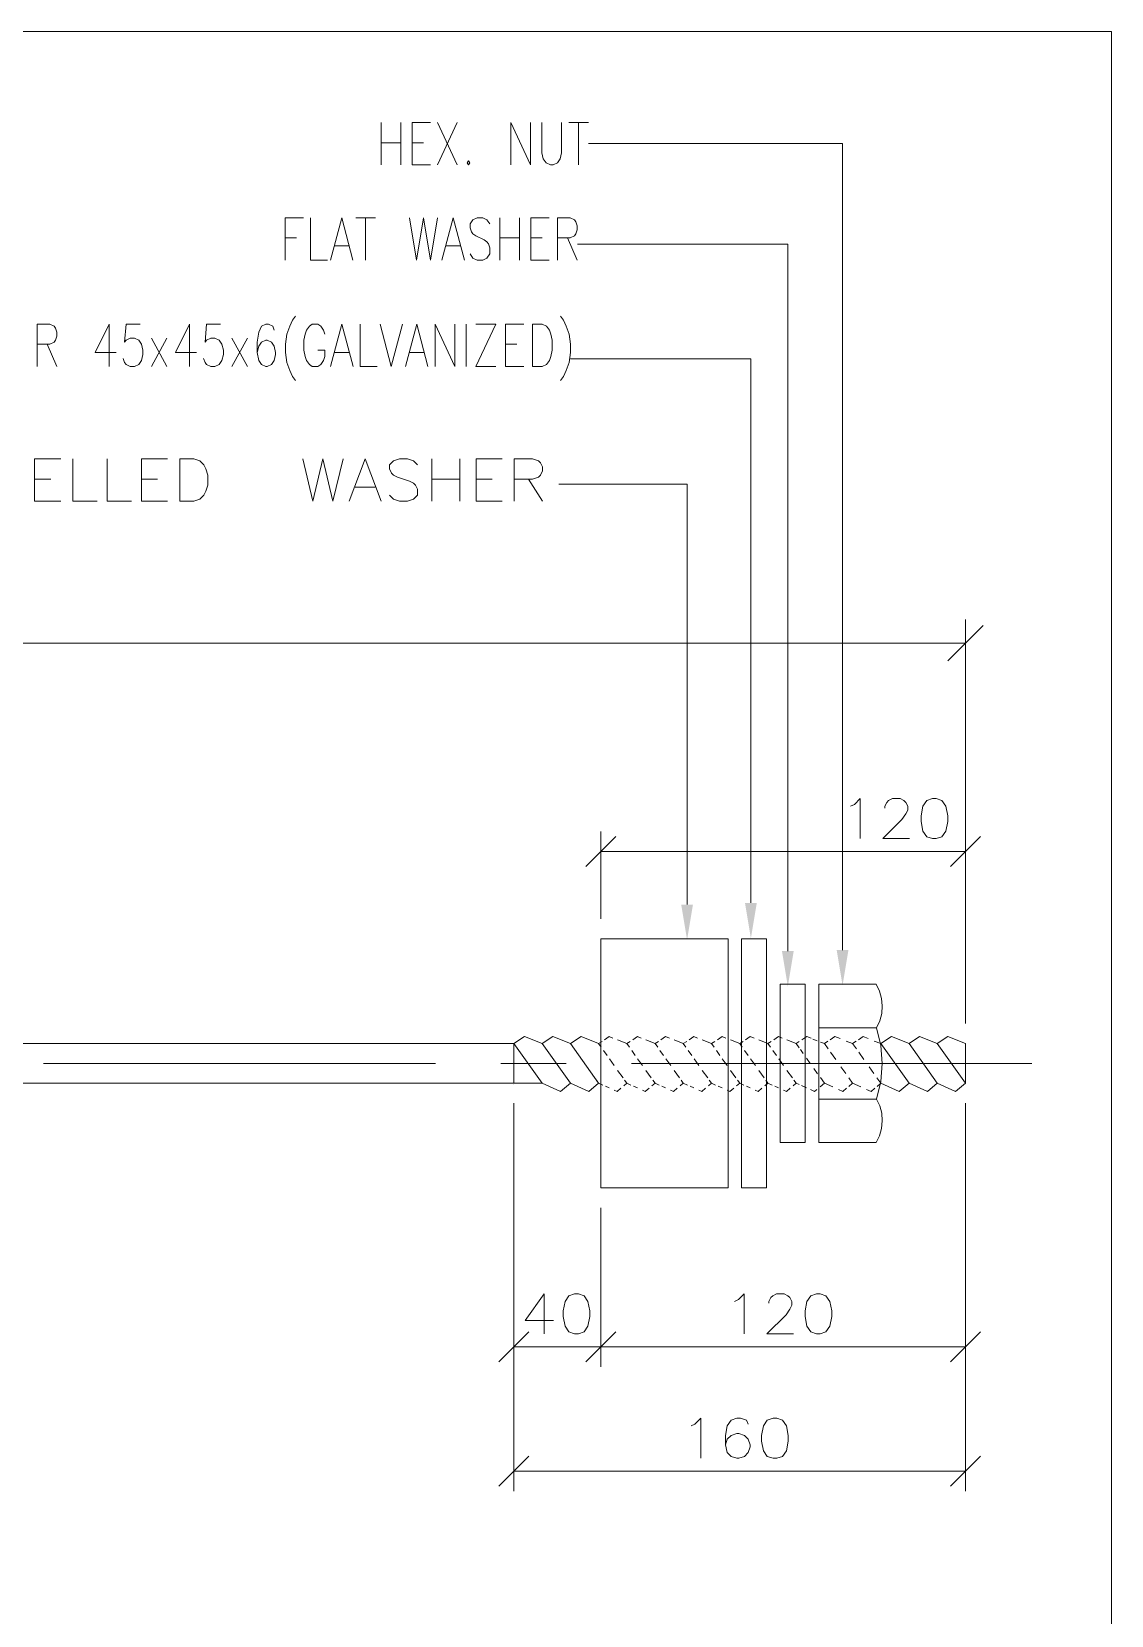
# Model space of a CAD drawing. Header units: millimetres. Extents: x 2 to 579, y 1 to 405.
# Drawn here: x 266.7 to 308, y 145.2 to 205.7 of the extents above; entities that cross this region are included whole.
import ezdxf

# ---------------------------------------------------------------- set-up
doc = ezdxf.new("R2010")
doc.units = ezdxf.units.MM
doc.linetypes.add('XKITLINE00', pattern=[0])
doc.layers.add('GraphicObject', color=6, linetype='Continuous', lineweight=0)
doc.layers.add('LinkedObject', color=7, linetype='Continuous', lineweight=0)

# ---------------------------------------------------------------- blocks, each defined once
blk = doc.blocks.new('*A3')
at = {"layer": 'GraphicObject', "color": 3, "linetype": 'XKITLINE00', "lineweight": 0}
for p, q in [((307.972, 205.737), (173.413, 205.737)), ((307.972, 66.784), (307.972, 205.737))]:
    blk.add_line(p, q, dxfattribs=at)
blk = doc.blocks.new('*A4')
at = {"layer": 'LinkedObject'}
for points in [[(291.96, 172.35), (291.735, 171), (291.51, 172.35)], [(294.402, 172.411), (294.177, 171.061), (293.952, 172.411)], [(295.816, 170.571), (295.591, 169.221), (295.366, 170.571)], [(297.91, 170.611), (297.685, 169.261), (297.46, 170.611)]]:
    blk.add_hatch(color=1, dxfattribs=at).paths.add_polyline_path(points, flags=17)
at = {"layer": 'LinkedObject', "color": 2, "linetype": 'XKITLINE00', "lineweight": 0}
for p, q in [((280.022, 202.263), (280.022, 200.643)), ((280.778, 202.263), (280.778, 200.643)), ((281.21, 200.643), (281.21, 202.263)), ((281.21, 202.263), (281.912, 202.263)), ((282.938, 202.263), (282.182, 200.643)), ((282.182, 202.263), (282.938, 200.643)), ((284.99, 200.643), (284.99, 202.263)), ((284.99, 202.263), (285.746, 200.643)), ((285.746, 200.643), (285.746, 202.263)), ((286.178, 202.263), (286.178, 201.106)), ((286.934, 201.106), (286.934, 202.263)), ((287.204, 202.263), (287.96, 202.263)), ((287.582, 202.263), (287.582, 200.643)), ((280.022, 201.491), (280.778, 201.491)), ((281.21, 201.491), (281.642, 201.491)), ((286.178, 201.106), (286.232, 200.874)), ((286.88, 200.874), (286.934, 201.106)), ((281.912, 200.643), (281.21, 200.643)), ((283.37, 200.797), (283.316, 200.72)), ((283.316, 200.72), (283.37, 200.643)), ((283.424, 200.72), (283.37, 200.797)), ((283.37, 200.643), (283.424, 200.72)), ((286.232, 200.874), (286.34, 200.72)), ((286.34, 200.72), (286.502, 200.643)), ((286.502, 200.643), (286.61, 200.643)), ((286.61, 200.643), (286.772, 200.72)), ((286.772, 200.72), (286.88, 200.874)), ((276.355, 197.001), (276.355, 198.621)), ((276.355, 198.621), (277.057, 198.621)), ((277.327, 198.621), (277.327, 197.001)), ((278.083, 197.001), (278.515, 198.621)), ((278.515, 198.621), (278.947, 197.001)), ((279.055, 198.621), (279.811, 198.621)), ((279.433, 198.621), (279.433, 197.001)), ((281.107, 198.621), (281.377, 197.001)), ((281.377, 197.001), (281.647, 198.621)), ((281.647, 198.621), (281.917, 197.001)), ((281.917, 197.001), (282.187, 198.621)), ((282.349, 197.001), (282.781, 198.621)), ((282.781, 198.621), (283.213, 197.001)), ((283.429, 198.39), (283.537, 198.544)), ((283.429, 198.236), (283.429, 198.39)), ((283.483, 198.081), (283.429, 198.236)), ((283.537, 198.004), (283.483, 198.081)), ((283.537, 198.544), (283.699, 198.621)), ((283.699, 198.621), (283.915, 198.621)), ((283.915, 198.621), (284.077, 198.544)), ((284.077, 198.544), (284.185, 198.39)), ((284.563, 198.621), (284.563, 197.001)), ((285.319, 198.621), (285.319, 197.001)), ((285.751, 197.001), (285.751, 198.621)), ((285.751, 198.621), (286.453, 198.621)), ((286.777, 197.001), (286.777, 198.621)), ((286.777, 198.621), (287.263, 198.621)), ((287.263, 198.621), (287.425, 198.544)), ((287.425, 198.544), (287.479, 198.467)), ((287.479, 198.467), (287.533, 198.313)), ((287.533, 198.158), (287.479, 198.004)), ((287.533, 198.313), (287.533, 198.158)), ((276.355, 197.85), (276.787, 197.85)), ((278.245, 197.541), (278.785, 197.541)), ((282.511, 197.541), (283.051, 197.541)), ((283.645, 197.927), (283.537, 198.004)), ((283.969, 197.773), (283.645, 197.927)), ((284.077, 197.696), (283.969, 197.773)), ((284.131, 197.618), (284.077, 197.696)), ((284.185, 197.464), (284.131, 197.618)), ((284.563, 197.85), (285.319, 197.85)), ((285.751, 197.85), (286.183, 197.85)), ((287.263, 197.85), (286.777, 197.85)), ((287.155, 197.85), (287.533, 197.001)), ((287.425, 197.927), (287.263, 197.85)), ((287.479, 198.004), (287.425, 197.927)), ((277.327, 197.001), (277.975, 197.001)), ((283.429, 197.233), (283.537, 197.078)), ((283.537, 197.078), (283.699, 197.001)), ((283.699, 197.001), (283.915, 197.001)), ((283.915, 197.001), (284.077, 197.078)), ((284.077, 197.078), (284.185, 197.233)), ((284.185, 197.233), (284.185, 197.464)), ((286.453, 197.001), (285.751, 197.001)), ((266.861, 192.931), (266.861, 194.551)), ((266.861, 194.551), (267.347, 194.551)), ((267.347, 194.551), (267.509, 194.474)), ((267.509, 194.474), (267.563, 194.397)), ((269.615, 194.551), (269.075, 193.471)), ((269.615, 192.931), (269.615, 194.551)), ((270.209, 193.857), (270.263, 194.551)), ((270.263, 194.551), (270.803, 194.551)), ((272.693, 194.551), (272.153, 193.471)), ((272.693, 192.931), (272.693, 194.551)), ((273.287, 193.857), (273.341, 194.551)), ((273.341, 194.551), (273.881, 194.551)), ((275.447, 194.474), (275.339, 194.243)), ((275.609, 194.551), (275.447, 194.474)), ((275.717, 194.551), (275.609, 194.551)), ((275.879, 194.474), (275.717, 194.551)), ((275.933, 194.32), (275.879, 194.474)), ((276.419, 194.166), (276.527, 194.474)), ((276.527, 194.474), (276.635, 194.706)), ((276.635, 194.706), (276.743, 194.86)), ((277.283, 194.474), (277.175, 194.32)), ((277.391, 194.551), (277.283, 194.474)), ((277.607, 194.551), (277.391, 194.551)), ((277.715, 194.474), (277.607, 194.551)), ((277.823, 194.32), (277.715, 194.474)), ((278.093, 192.931), (278.525, 194.551)), ((278.525, 194.551), (278.957, 192.931)), ((279.227, 194.551), (279.227, 192.931)), ((279.983, 194.551), (280.415, 192.931)), ((280.415, 192.931), (280.847, 194.551)), ((280.955, 192.931), (281.387, 194.551)), ((281.387, 194.551), (281.819, 192.931)), ((282.089, 192.931), (282.089, 194.551)), ((282.089, 194.551), (282.845, 192.931)), ((282.845, 192.931), (282.845, 194.551)), ((283.277, 194.551), (283.277, 192.931)), ((283.655, 194.551), (284.411, 194.551)), ((284.411, 194.551), (283.655, 192.931)), ((284.789, 192.931), (284.789, 194.551)), ((284.789, 194.551), (285.491, 194.551)), ((285.815, 192.931), (285.815, 194.551)), ((285.815, 194.551), (286.193, 194.551)), ((286.193, 194.551), (286.355, 194.474)), ((286.355, 194.474), (286.463, 194.32)), ((287.003, 194.706), (286.895, 194.86)), ((287.111, 194.474), (287.003, 194.706)), ((287.219, 194.166), (287.111, 194.474)), ((267.509, 193.857), (267.347, 193.78)), ((267.563, 193.934), (267.509, 193.857)), ((267.563, 194.397), (267.617, 194.243)), ((267.617, 194.089), (267.563, 193.934)), ((267.617, 194.243), (267.617, 194.089)), ((270.263, 193.934), (270.209, 193.857)), ((270.425, 194.011), (270.263, 193.934)), ((270.587, 194.011), (270.425, 194.011)), ((270.749, 193.934), (270.587, 194.011)), ((270.857, 193.78), (270.749, 193.934)), ((271.829, 194.011), (271.235, 192.931)), ((271.235, 194.011), (271.829, 192.931)), ((273.341, 193.934), (273.287, 193.857)), ((273.503, 194.011), (273.341, 193.934)), ((273.665, 194.011), (273.503, 194.011)), ((273.827, 193.934), (273.665, 194.011)), ((273.935, 193.78), (273.827, 193.934)), ((274.907, 194.011), (274.313, 192.931)), ((274.313, 194.011), (274.907, 192.931)), ((275.339, 194.243), (275.285, 193.857)), ((275.285, 193.857), (275.285, 193.471)), ((275.447, 193.857), (275.339, 193.703)), ((275.609, 193.934), (275.447, 193.857)), ((275.663, 193.934), (275.609, 193.934)), ((275.825, 193.857), (275.663, 193.934)), ((275.933, 193.703), (275.825, 193.857)), ((276.365, 193.78), (276.419, 194.166)), ((277.121, 194.166), (277.067, 193.934)), ((277.067, 193.934), (277.067, 193.549)), ((277.175, 194.32), (277.121, 194.166)), ((277.877, 194.166), (277.823, 194.32)), ((286.463, 194.32), (286.517, 194.166)), ((286.517, 194.166), (286.571, 193.934)), ((286.571, 193.934), (286.571, 193.549)), ((287.273, 193.78), (287.219, 194.166)), ((267.347, 193.78), (266.861, 193.78)), ((267.239, 193.78), (267.617, 192.931)), ((269.075, 193.471), (269.885, 193.471)), ((270.155, 193.24), (270.209, 193.086)), ((270.911, 193.549), (270.857, 193.78)), ((270.857, 193.163), (270.911, 193.394)), ((270.911, 193.394), (270.911, 193.549)), ((272.153, 193.471), (272.963, 193.471)), ((273.233, 193.24), (273.287, 193.086)), ((273.989, 193.549), (273.935, 193.78)), ((273.935, 193.163), (273.989, 193.394)), ((273.989, 193.394), (273.989, 193.549)), ((275.339, 193.703), (275.285, 193.471)), ((275.285, 193.471), (275.339, 193.163)), ((275.987, 193.471), (275.933, 193.703)), ((275.933, 193.163), (275.987, 193.394)), ((275.987, 193.394), (275.987, 193.471)), ((276.365, 193.471), (276.365, 193.78)), ((276.419, 193.086), (276.365, 193.471)), ((277.067, 193.549), (277.121, 193.317)), ((277.121, 193.317), (277.175, 193.163)), ((277.877, 193.549), (277.607, 193.549)), ((277.823, 193.163), (277.877, 193.317)), ((277.877, 193.317), (277.877, 193.549)), ((278.255, 193.471), (278.795, 193.471)), ((281.117, 193.471), (281.657, 193.471)), ((284.789, 193.78), (285.221, 193.78)), ((286.517, 193.317), (286.463, 193.163)), ((286.571, 193.549), (286.517, 193.317)), ((287.219, 193.086), (287.273, 193.471)), ((287.273, 193.471), (287.273, 193.78)), ((270.209, 193.086), (270.263, 193.009)), ((270.263, 193.009), (270.425, 192.931)), ((270.425, 192.931), (270.587, 192.931)), ((270.587, 192.931), (270.749, 193.009)), ((270.749, 193.009), (270.857, 193.163)), ((273.287, 193.086), (273.341, 193.009)), ((273.341, 193.009), (273.503, 192.931)), ((273.503, 192.931), (273.665, 192.931)), ((273.665, 192.931), (273.827, 193.009)), ((273.827, 193.009), (273.935, 193.163)), ((275.339, 193.163), (275.447, 193.009)), ((275.447, 193.009), (275.609, 192.931)), ((275.609, 192.931), (275.663, 192.931)), ((275.663, 192.931), (275.825, 193.009)), ((275.825, 193.009), (275.933, 193.163)), ((276.527, 192.777), (276.419, 193.086)), ((276.635, 192.546), (276.527, 192.777)), ((277.175, 193.163), (277.283, 193.009)), ((277.283, 193.009), (277.391, 192.931)), ((277.391, 192.931), (277.607, 192.931)), ((277.607, 192.931), (277.715, 193.009)), ((277.715, 193.009), (277.823, 193.163)), ((279.227, 192.931), (279.875, 192.931)), ((283.655, 192.931), (284.411, 192.931)), ((285.491, 192.931), (284.789, 192.931)), ((286.193, 192.931), (285.815, 192.931)), ((286.355, 193.009), (286.193, 192.931)), ((286.463, 193.163), (286.355, 193.009)), ((287.003, 192.546), (287.111, 192.777)), ((287.111, 192.777), (287.219, 193.086)), ((276.743, 192.391), (276.635, 192.546)), ((286.895, 192.391), (287.003, 192.546)), ((266.763, 187.776), (266.763, 189.396)), ((266.763, 189.396), (267.766, 189.396)), ((268.229, 189.396), (268.229, 187.776)), ((269.54, 189.396), (269.54, 187.776)), ((270.852, 187.776), (270.852, 189.396)), ((270.852, 189.396), (271.855, 189.396)), ((272.318, 187.776), (272.318, 189.396)), ((272.318, 189.396), (272.858, 189.396)), ((272.858, 189.396), (273.089, 189.319)), ((273.089, 189.319), (273.243, 189.165)), ((273.243, 189.165), (273.32, 189.01)), ((273.32, 189.01), (273.398, 188.779)), ((277.023, 189.396), (277.409, 187.776)), ((277.409, 187.776), (277.795, 189.396)), ((277.795, 189.396), (278.18, 187.776)), ((278.18, 187.776), (278.566, 189.396)), ((278.798, 187.776), (279.415, 189.396)), ((279.415, 189.396), (280.032, 187.776)), ((280.34, 189.165), (280.495, 189.319)), ((280.34, 189.01), (280.34, 189.165)), ((280.418, 188.856), (280.34, 189.01)), ((280.495, 189.319), (280.726, 189.396)), ((280.726, 189.396), (281.035, 189.396)), ((281.035, 189.396), (281.266, 189.319)), ((281.266, 189.319), (281.42, 189.165)), ((281.96, 189.396), (281.96, 187.776)), ((283.04, 189.396), (283.04, 187.776)), ((283.658, 187.776), (283.658, 189.396)), ((283.658, 189.396), (284.66, 189.396)), ((285.123, 187.776), (285.123, 189.396)), ((285.123, 189.396), (285.818, 189.396)), ((285.818, 189.396), (286.049, 189.319)), ((286.049, 189.319), (286.126, 189.242)), ((286.126, 189.242), (286.203, 189.088)), ((286.203, 189.088), (286.203, 188.933)), ((266.763, 188.625), (267.38, 188.625)), ((270.852, 188.625), (271.469, 188.625)), ((273.398, 188.393), (273.32, 188.162)), ((273.398, 188.779), (273.398, 188.393)), ((280.495, 188.779), (280.418, 188.856)), ((280.649, 188.702), (280.495, 188.779)), ((281.112, 188.548), (280.649, 188.702)), ((281.266, 188.47), (281.112, 188.548)), ((281.343, 188.393), (281.266, 188.47)), ((281.42, 188.239), (281.343, 188.393)), ((281.96, 188.625), (283.04, 188.625)), ((283.658, 188.625), (284.275, 188.625)), ((285.818, 188.625), (285.123, 188.625)), ((285.663, 188.625), (286.203, 187.776)), ((286.049, 188.702), (285.818, 188.625)), ((286.126, 188.779), (286.049, 188.702)), ((286.203, 188.933), (286.126, 188.779)), ((267.766, 187.776), (266.763, 187.776)), ((268.229, 187.776), (269.155, 187.776)), ((269.54, 187.776), (270.466, 187.776)), ((271.855, 187.776), (270.852, 187.776)), ((272.858, 187.776), (272.318, 187.776)), ((273.089, 187.853), (272.858, 187.776)), ((273.243, 188.008), (273.089, 187.853)), ((273.32, 188.162), (273.243, 188.008)), ((279.029, 188.316), (279.8, 188.316)), ((280.34, 188.008), (280.495, 187.853)), ((280.495, 187.853), (280.726, 187.776)), ((280.726, 187.776), (281.035, 187.776)), ((281.035, 187.776), (281.266, 187.853)), ((281.266, 187.853), (281.42, 188.008)), ((281.42, 188.008), (281.42, 188.239)), ((284.66, 187.776), (283.658, 187.776))]:
    blk.add_line(p, q, dxfattribs=at)
at = {"layer": 'LinkedObject', "color": 1, "linetype": 'XKITLINE00', "lineweight": 0}
for p, q in [((297.685, 201.453), (287.964, 201.453)), ((297.685, 170.611), (297.685, 201.453)), ((295.591, 197.604), (287.537, 197.604)), ((295.591, 170.571), (295.591, 197.604)), ((294.177, 193.221), (287.277, 193.221)), ((294.177, 172.411), (294.177, 193.221)), ((291.735, 188.433), (286.828, 188.433)), ((291.735, 172.35), (291.735, 188.433)), ((301.714, 181.673), (303.064, 183.023)), ((302.389, 167.931), (302.389, 183.248)), ((302.389, 182.348), (179.913, 182.348)), ((288.435, 171.804), (288.435, 175.139)), ((302.389, 167.796), (302.389, 175.139)), ((289.009, 174.947), (287.861, 173.8)), ((301.815, 173.8), (302.962, 174.947)), ((288.435, 174.374), (302.389, 174.374)), ((285.109, 164.752), (285.109, 149.907)), ((285.109, 164.709), (285.109, 154.67)), ((302.389, 164.752), (302.389, 149.907)), ((302.389, 163.672), (302.389, 154.67)), ((288.435, 160.745), (288.435, 154.67)), ((288.435, 159.613), (288.435, 154.67)), ((285.682, 156.009), (284.535, 154.861)), ((287.861, 154.861), (289.009, 156.009)), ((289.009, 156.009), (287.861, 154.861)), ((301.815, 154.861), (302.962, 156.009)), ((285.109, 155.435), (288.435, 155.435)), ((288.435, 155.435), (302.389, 155.435)), ((285.682, 151.246), (284.535, 150.098)), ((301.815, 150.098), (302.962, 151.246)), ((302.389, 150.672), (285.109, 150.672))]:
    blk.add_line(p, q, dxfattribs=at)
at = {"layer": 'LinkedObject', "color": 7, "linetype": 'XKITLINE00', "lineweight": 0}
for p, q in [((298.138, 176.182), (298.356, 176.401)), ((298.356, 176.401), (298.356, 174.871)), ((299.376, 176.255), (299.449, 176.328)), ((299.449, 176.328), (299.595, 176.401)), ((299.595, 176.401), (299.886, 176.401)), ((299.886, 176.401), (300.032, 176.328)), ((300.032, 176.328), (300.105, 176.255)), ((300.906, 176.328), (300.761, 176.109)), ((301.125, 176.401), (300.906, 176.328)), ((301.271, 176.401), (301.125, 176.401)), ((301.489, 176.328), (301.271, 176.401)), ((301.635, 176.109), (301.489, 176.328)), ((297.992, 176.109), (298.138, 176.182)), ((299.303, 176.109), (299.376, 176.255)), ((299.303, 176.036), (299.303, 176.109)), ((300.105, 175.818), (299.959, 175.599)), ((300.105, 176.255), (300.178, 176.109)), ((300.178, 175.964), (300.105, 175.818)), ((300.178, 176.109), (300.178, 175.964)), ((300.761, 176.109), (300.688, 175.745)), ((300.688, 175.745), (300.688, 175.526)), ((301.708, 175.745), (301.635, 176.109)), ((301.708, 175.526), (301.708, 175.745)), ((299.959, 175.599), (299.231, 174.871)), ((300.688, 175.526), (300.761, 175.162)), ((300.761, 175.162), (300.906, 174.944)), ((301.489, 174.944), (301.635, 175.162)), ((301.635, 175.162), (301.708, 175.526)), ((299.231, 174.871), (300.251, 174.871)), ((300.906, 174.944), (301.125, 174.871)), ((301.125, 174.871), (301.271, 174.871)), ((301.271, 174.871), (301.489, 174.944)), ((302.389, 174.374), (302.389, 174.374)), ((288.435, 171.039), (288.435, 171.039)), ((285.515, 167.3), (285.109, 167.031)), ((285.515, 167.3), (285.109, 167.031)), ((286.189, 167.031), (285.515, 167.3)), ((286.189, 167.031), (285.515, 167.3)), ((286.595, 167.3), (286.189, 167.031)), ((286.595, 167.3), (286.189, 167.031)), ((287.269, 167.031), (286.595, 167.3)), ((287.269, 167.031), (286.595, 167.3)), ((287.675, 167.3), (287.269, 167.031)), ((288.349, 167.031), (287.675, 167.3)), ((288.755, 167.3), (288.574, 167.181)), ((288.896, 167.244), (288.755, 167.3)), ((289.835, 167.3), (289.654, 167.181)), ((289.976, 167.244), (289.835, 167.3)), ((290.915, 167.3), (290.734, 167.181)), ((291.056, 167.244), (290.915, 167.3)), ((291.995, 167.3), (291.814, 167.181)), ((292.136, 167.244), (291.995, 167.3)), ((293.075, 167.3), (292.894, 167.181)), ((293.216, 167.244), (293.075, 167.3)), ((294.155, 167.3), (293.974, 167.181)), ((294.296, 167.244), (294.155, 167.3)), ((295.235, 167.3), (295.054, 167.181)), ((295.376, 167.244), (295.235, 167.3)), ((296.315, 167.3), (296.132, 167.179)), ((296.478, 167.235), (296.315, 167.3)), ((296.719, 167.139), (296.548, 167.207)), ((297.395, 167.3), (297.211, 167.179)), ((297.588, 167.223), (297.395, 167.3)), ((298.475, 167.3), (298.291, 167.179)), ((298.668, 167.223), (298.475, 167.3)), ((299.555, 167.3), (299.149, 167.031)), ((300.229, 167.031), (299.555, 167.3)), ((300.635, 167.3), (300.229, 167.031)), ((301.309, 167.031), (300.635, 167.3)), ((301.715, 167.3), (301.309, 167.031)), ((302.389, 167.031), (301.715, 167.3)), ((197.193, 167.031), (285.109, 167.031)), ((286.189, 165.517), (285.109, 167.031)), ((285.109, 167.031), (285.109, 165.517)), ((286.189, 165.517), (285.109, 167.031)), ((287.269, 165.517), (286.189, 167.031)), ((287.269, 165.517), (286.189, 167.031)), ((288.349, 165.517), (287.269, 167.031)), ((288.479, 167.117), (288.349, 167.031)), ((288.449, 166.891), (288.349, 167.031)), ((288.671, 166.579), (288.536, 166.769)), ((289.429, 167.031), (289.078, 167.171)), ((289.559, 167.117), (289.429, 167.031)), ((289.529, 166.891), (289.429, 167.031)), ((289.751, 166.579), (289.616, 166.769)), ((290.509, 167.031), (290.158, 167.171)), ((290.639, 167.117), (290.509, 167.031)), ((290.609, 166.891), (290.509, 167.031)), ((290.831, 166.579), (290.696, 166.769)), ((291.589, 167.031), (291.238, 167.171)), ((291.719, 167.117), (291.589, 167.031)), ((291.689, 166.891), (291.589, 167.031)), ((291.911, 166.579), (291.776, 166.769)), ((292.669, 167.031), (292.318, 167.171)), ((292.799, 167.117), (292.669, 167.031)), ((292.769, 166.891), (292.669, 167.031)), ((292.991, 166.579), (292.856, 166.769)), ((293.749, 167.031), (293.398, 167.171)), ((293.879, 167.117), (293.749, 167.031)), ((293.849, 166.891), (293.749, 167.031)), ((294.071, 166.579), (293.936, 166.769)), ((294.829, 167.031), (294.478, 167.171)), ((294.959, 167.117), (294.829, 167.031)), ((294.929, 166.891), (294.829, 167.031)), ((295.151, 166.579), (295.016, 166.769)), ((295.909, 167.031), (295.558, 167.171)), ((296.023, 167.107), (295.909, 167.031)), ((296.023, 166.87), (295.909, 167.031)), ((296.178, 166.654), (296.073, 166.801)), ((296.989, 167.031), (296.842, 167.09)), ((297.126, 167.123), (296.989, 167.031)), ((297.135, 166.826), (296.989, 167.031)), ((297.425, 166.419), (297.225, 166.7)), ((298.069, 167.031), (297.819, 167.131)), ((298.206, 167.123), (298.069, 167.031)), ((298.215, 166.826), (298.069, 167.031)), ((298.505, 166.419), (298.305, 166.7)), ((299.149, 167.031), (298.899, 167.131)), ((300.229, 165.517), (299.149, 167.031)), ((301.309, 165.517), (300.229, 167.031)), ((302.389, 165.517), (301.309, 167.031)), ((302.389, 167.031), (302.389, 167.031)), ((302.389, 167.031), (302.389, 167.031)), ((302.389, 167.031), (302.389, 165.517)), ((288.948, 166.191), (288.762, 166.451)), ((289.283, 165.722), (289.078, 166.009)), ((290.028, 166.191), (289.842, 166.451)), ((290.363, 165.722), (290.158, 166.009)), ((291.108, 166.191), (290.922, 166.451)), ((291.443, 165.722), (291.238, 166.009)), ((292.188, 166.191), (292.002, 166.451)), ((292.523, 165.722), (292.318, 166.009)), ((293.268, 166.191), (293.082, 166.451)), ((293.603, 165.722), (293.398, 166.009)), ((294.348, 166.191), (294.162, 166.451)), ((294.683, 165.722), (294.478, 166.009)), ((295.428, 166.191), (295.242, 166.451)), ((295.763, 165.722), (295.558, 166.009)), ((296.449, 166.274), (296.302, 166.48)), ((296.731, 165.879), (296.591, 166.075)), ((297.805, 165.886), (297.619, 166.148)), ((298.885, 165.886), (298.699, 166.148)), ((285.109, 165.517), (196.113, 165.517)), ((285.109, 165.517), (285.109, 165.517)), ((285.109, 165.517), (286.189, 165.517)), ((285.109, 165.474), (285.109, 165.474)), ((286.189, 165.517), (286.894, 165.202)), ((286.189, 165.517), (286.894, 165.202)), ((286.894, 165.202), (287.269, 165.517)), ((286.894, 165.202), (287.269, 165.517)), ((287.269, 165.517), (287.974, 165.202)), ((287.974, 165.202), (288.349, 165.517)), ((288.349, 165.517), (288.263, 165.637)), ((288.349, 165.517), (288.508, 165.446)), ((288.608, 165.401), (288.754, 165.336)), ((289.309, 165.416), (289.429, 165.517)), ((289.429, 165.517), (289.343, 165.637)), ((289.429, 165.517), (289.588, 165.446)), ((289.688, 165.401), (289.834, 165.336)), ((290.389, 165.416), (290.509, 165.517)), ((290.509, 165.517), (290.423, 165.637)), ((290.509, 165.517), (290.668, 165.446)), ((290.768, 165.401), (290.914, 165.336)), ((291.469, 165.416), (291.589, 165.517)), ((291.589, 165.517), (291.503, 165.637)), ((291.589, 165.517), (291.748, 165.446)), ((291.848, 165.401), (291.994, 165.336)), ((292.549, 165.416), (292.669, 165.517)), ((292.669, 165.517), (292.583, 165.637)), ((292.669, 165.517), (292.828, 165.446)), ((292.928, 165.401), (293.074, 165.336)), ((293.629, 165.416), (293.749, 165.517)), ((293.749, 165.517), (293.663, 165.637)), ((293.749, 165.517), (293.908, 165.446)), ((294.008, 165.401), (294.154, 165.336)), ((294.709, 165.416), (294.829, 165.517)), ((294.829, 165.517), (294.743, 165.637)), ((294.829, 165.517), (294.988, 165.446)), ((295.088, 165.401), (295.234, 165.336)), ((295.789, 165.416), (295.909, 165.517)), ((295.909, 165.517), (295.823, 165.637)), ((295.909, 165.517), (296.024, 165.466)), ((296.115, 165.425), (296.303, 165.341)), ((296.825, 165.379), (296.989, 165.517)), ((296.989, 165.517), (296.837, 165.729)), ((296.989, 165.517), (297.309, 165.374)), ((298.069, 165.517), (297.923, 165.721)), ((297.926, 165.397), (298.069, 165.517)), ((298.069, 165.517), (298.389, 165.374)), ((299.149, 165.517), (299.003, 165.721)), ((299.006, 165.397), (299.149, 165.517)), ((299.149, 165.517), (299.854, 165.202)), ((299.854, 165.202), (300.229, 165.517)), ((300.229, 165.517), (300.934, 165.202)), ((300.934, 165.202), (301.309, 165.517)), ((301.309, 165.517), (302.014, 165.202)), ((302.014, 165.202), (302.389, 165.517)), ((302.389, 165.517), (302.389, 165.517)), ((288.944, 165.251), (289.054, 165.202)), ((289.054, 165.202), (289.199, 165.324)), ((290.024, 165.251), (290.134, 165.202)), ((290.134, 165.202), (290.279, 165.324)), ((291.104, 165.251), (291.214, 165.202)), ((291.214, 165.202), (291.359, 165.324)), ((292.184, 165.251), (292.294, 165.202)), ((292.294, 165.202), (292.439, 165.324)), ((293.264, 165.251), (293.374, 165.202)), ((293.374, 165.202), (293.519, 165.324)), ((294.344, 165.251), (294.454, 165.202)), ((294.454, 165.202), (294.599, 165.324)), ((295.424, 165.251), (295.534, 165.202)), ((295.534, 165.202), (295.679, 165.324)), ((296.455, 165.273), (296.614, 165.202)), ((296.614, 165.202), (296.703, 165.276)), ((297.527, 165.277), (297.694, 165.202)), ((297.694, 165.202), (297.84, 165.325)), ((298.607, 165.277), (298.774, 165.202)), ((298.774, 165.202), (298.92, 165.325)), ((302.389, 164.437), (302.389, 164.437)), ((288.435, 161.51), (288.435, 161.51)), ((288.435, 160.378), (288.435, 160.378)), ((286.262, 157.462), (285.533, 156.442)), ((286.262, 155.932), (286.262, 157.462)), ((287.063, 157.171), (286.99, 156.807)), ((287.209, 157.389), (287.063, 157.171)), ((287.428, 157.462), (287.209, 157.389)), ((287.573, 157.462), (287.428, 157.462)), ((287.792, 157.389), (287.573, 157.462)), ((287.938, 157.171), (287.792, 157.389)), ((288.01, 156.807), (287.938, 157.171)), ((293.554, 157.171), (293.7, 157.244)), ((293.7, 157.244), (293.918, 157.462)), ((293.918, 157.462), (293.918, 155.932)), ((294.865, 157.171), (294.938, 157.317)), ((294.865, 157.098), (294.865, 157.171)), ((294.938, 157.317), (295.011, 157.389)), ((295.011, 157.389), (295.157, 157.462)), ((295.157, 157.462), (295.448, 157.462)), ((295.448, 157.462), (295.594, 157.389)), ((295.594, 157.389), (295.667, 157.317)), ((295.667, 157.317), (295.74, 157.171)), ((295.74, 157.025), (295.667, 156.879)), ((295.74, 157.171), (295.74, 157.025)), ((296.323, 157.171), (296.25, 156.807)), ((296.468, 157.389), (296.323, 157.171)), ((296.687, 157.462), (296.468, 157.389)), ((296.833, 157.462), (296.687, 157.462)), ((297.051, 157.389), (296.833, 157.462)), ((297.197, 157.171), (297.051, 157.389)), ((297.27, 156.807), (297.197, 157.171)), ((285.533, 156.442), (286.626, 156.442)), ((286.99, 156.807), (286.99, 156.588)), ((286.99, 156.588), (287.063, 156.224)), ((287.938, 156.224), (288.01, 156.588)), ((288.01, 156.588), (288.01, 156.807)), ((295.521, 156.661), (294.793, 155.932)), ((295.667, 156.879), (295.521, 156.661)), ((296.25, 156.807), (296.25, 156.588)), ((296.25, 156.588), (296.323, 156.224)), ((297.197, 156.224), (297.27, 156.588)), ((297.27, 156.588), (297.27, 156.807)), ((287.063, 156.224), (287.209, 156.005)), ((287.209, 156.005), (287.428, 155.932)), ((287.428, 155.932), (287.573, 155.932)), ((287.573, 155.932), (287.792, 156.005)), ((287.792, 156.005), (287.938, 156.224)), ((294.793, 155.932), (295.813, 155.932)), ((296.323, 156.224), (296.468, 156.005)), ((296.468, 156.005), (296.687, 155.932)), ((296.687, 155.932), (296.833, 155.932)), ((296.833, 155.932), (297.051, 156.005)), ((297.051, 156.005), (297.197, 156.224)), ((288.435, 155.435), (288.435, 155.435)), ((302.389, 155.435), (302.389, 155.435)), ((292.036, 152.48), (292.255, 152.699)), ((292.255, 152.699), (292.255, 151.169)), ((293.639, 152.699), (293.421, 152.626)), ((293.785, 152.699), (293.639, 152.699)), ((294.004, 152.626), (293.785, 152.699)), ((295.024, 152.699), (294.805, 152.626)), ((295.169, 152.699), (295.024, 152.699)), ((295.388, 152.626), (295.169, 152.699)), ((291.891, 152.408), (292.036, 152.48)), ((293.275, 152.408), (293.202, 152.043)), ((293.202, 152.043), (293.202, 151.679)), ((293.421, 152.626), (293.275, 152.408)), ((293.421, 152.043), (293.275, 151.898)), ((293.639, 152.116), (293.421, 152.043)), ((293.712, 152.116), (293.639, 152.116)), ((293.931, 152.043), (293.712, 152.116)), ((294.076, 151.898), (293.931, 152.043)), ((294.076, 152.48), (294.004, 152.626)), ((294.659, 152.408), (294.586, 152.043)), ((294.586, 152.043), (294.586, 151.825)), ((294.805, 152.626), (294.659, 152.408)), ((295.534, 152.408), (295.388, 152.626)), ((295.606, 152.043), (295.534, 152.408)), ((295.606, 151.825), (295.606, 152.043)), ((293.275, 151.898), (293.202, 151.679)), ((293.202, 151.679), (293.275, 151.388)), ((294.149, 151.679), (294.076, 151.898)), ((294.076, 151.388), (294.149, 151.606)), ((294.149, 151.606), (294.149, 151.679)), ((294.586, 151.825), (294.659, 151.46)), ((294.659, 151.46), (294.805, 151.242)), ((295.388, 151.242), (295.534, 151.46)), ((295.534, 151.46), (295.606, 151.825)), ((293.275, 151.388), (293.421, 151.242)), ((293.421, 151.242), (293.639, 151.169)), ((293.639, 151.169), (293.712, 151.169)), ((293.712, 151.169), (293.931, 151.242)), ((293.931, 151.242), (294.076, 151.388)), ((294.805, 151.242), (295.024, 151.169)), ((295.024, 151.169), (295.169, 151.169)), ((295.169, 151.169), (295.388, 151.242)), ((285.109, 150.672), (285.109, 150.672))]:
    blk.add_line(p, q, dxfattribs=at)
at = {"layer": 'LinkedObject', "color": 6, "linetype": 'XKITLINE00', "lineweight": 0}
for p, q in [((288.435, 161.51), (288.435, 171.039)), ((293.301, 171.039), (288.435, 171.039)), ((293.301, 161.51), (293.301, 171.039)), ((293.819, 161.51), (293.819, 171.039)), ((294.779, 171.039), (293.819, 171.039)), ((294.779, 161.51), (294.779, 171.039)), ((295.297, 163.249), (295.297, 169.299)), ((296.256, 169.299), (295.297, 169.299)), ((296.256, 163.249), (296.256, 169.299)), ((296.774, 169.299), (296.774, 166.274)), ((296.774, 169.299), (298.966, 169.299)), ((299.097, 169.039), (298.966, 169.299)), ((299.178, 168.759), (299.097, 169.039)), ((299.207, 168.47), (299.178, 168.759)), ((299.184, 168.18), (299.207, 168.47)), ((298.984, 167.636), (299.108, 167.899)), ((299.108, 167.899), (299.184, 168.18)), ((298.984, 167.636), (296.774, 167.636)), ((299.15, 166.964), (298.984, 167.636)), ((299.206, 166.274), (299.15, 166.964)), ((267.103, 166.274), (282.103, 166.274)), ((284.603, 166.274), (287.103, 166.274)), ((289.603, 166.274), (304.929, 166.274)), ((296.774, 163.249), (296.774, 166.274)), ((299.15, 165.584), (299.206, 166.274)), ((298.984, 164.912), (299.15, 165.584)), ((298.984, 164.912), (296.774, 164.912)), ((299.108, 164.649), (298.984, 164.912)), ((299.184, 164.368), (299.108, 164.649)), ((299.207, 164.078), (299.184, 164.368)), ((299.097, 163.51), (299.178, 163.789)), ((299.178, 163.789), (299.207, 164.078)), ((296.256, 163.249), (295.297, 163.249)), ((296.774, 163.249), (298.966, 163.249)), ((298.966, 163.249), (299.097, 163.51)), ((293.301, 161.51), (288.435, 161.51)), ((294.779, 161.51), (293.819, 161.51))]:
    blk.add_line(p, q, dxfattribs=at)

msp = doc.modelspace()

# ---------------------------------------------------------------- block references
at = {"lineweight": 0}
for name in ['*A3', '*A4']:
    msp.add_blockref(name, (0, 0), dxfattribs=at)

doc.saveas('drawing.dxf')
